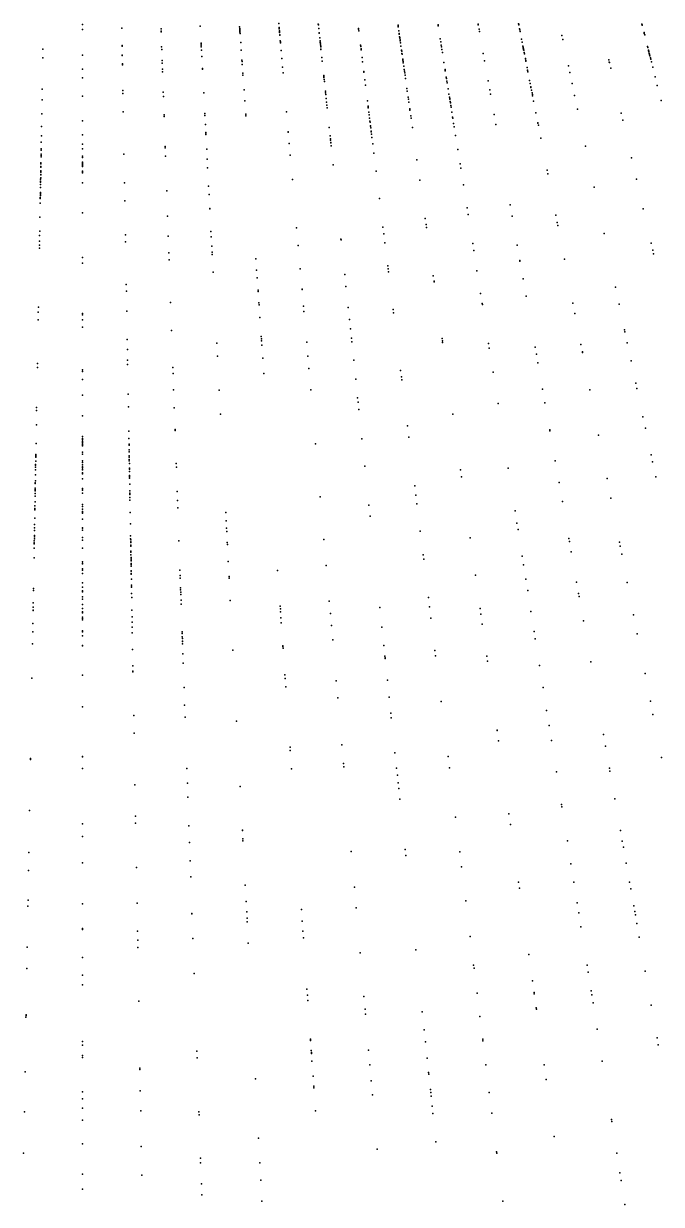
# Model space of a CAD drawing. Header units: metres. Extents: x -4327 to 4266, y -3886 to 3992.
# Drawn here: x -24.5 to 240.6, y -1423.3 to -932.3 of the extents above; entities that cross this region are included whole.
import ezdxf

# ---------------------------------------------------------------- set-up
doc = ezdxf.new("R2010")
doc.units = ezdxf.units.M

msp = doc.modelspace()

# ---------------------------------------------------------------- linework, layer by layer
for p in [(0, -932.64, 2475.92), (81.56, -932.27, 96.04), (98, -932.45, 293.65), (98.04, -932.79, 2489.96), (131.11, -932.9, 2500.95), (147.75, -932.83, 206.41), (164.43, -932.51, 229.24), (164.48, -932.84, 199.45), (181.24, -932.41, 303.77), (181.26, -932.5, 109.55), (181.29, -932.66, 262.65), (181.31, -932.78, 287.4), (232.51, -932.54, 104.46), (232.55, -932.71, 102.89), (232.61, -932.95, 102.91), (0, -934.74, 2518.91), (16.31, -934.21, 88.17), (32.63, -934.47, 2498.79), (32.66, -935.35, 75.97), (32.66, -935.39, 78.54), (32.67, -935.65, 68.8), (48.91, -933.27, 2485.09), (65.29, -933.64, 2513.67), (65.34, -934.34, 2494.72), (65.36, -934.71, 2508.2), (65.39, -935.18, 2513.63), (65.4, -935.2, 2488.79), (65.41, -935.46, 78.18), (65.43, -935.71, 78.2), (65.43, -935.71, 75.11), (65.43, -935.76, 67.91), (65.48, -936.4, 65.9), (81.7, -933.83, 69.92), (81.75, -934.35, 102.46), (81.75, -934.43, 78.2), (81.82, -935.26, 88.59), (81.84, -935.39, 97.39), (81.85, -935.56, 90.69), (81.89, -936.03, 2494.4), (81.97, -936.97, 128.26), (81.98, -937.07, 129.32), (98.2, -934.35, 2485.89), (98.39, -936.16, 126.28), (98.39, -936.16, 2494.82), (98.4, -936.24, 129.43), (114.72, -934.31, 129.94), (114.76, -934.62, 129.46), (114.84, -935.3, 118.57), (131.18, -933.39, 130.11), (131.18, -933.42, 128.02), (131.19, -933.49, 131.17), (131.2, -933.56, 126.99), (131.45, -935.32, 154.09), (131.59, -936.34, 141.05), (131.61, -936.43, 267.53), (131.64, -936.67, 267.6), (131.79, -937.72, 262.89), (147.79, -933.13, 168.98), (164.8, -934.61, 285.34), (164.95, -935.48, 191.37), (164.95, -935.49, 2505.2), (181.63, -934.39, 2477.7), (181.72, -934.86, 307.43), (181.86, -935.57, 152.82), (199.2, -937.17, 2502.08), (233.36, -935.97, 64.02), (233.48, -936.45, 56.12), (233.62, -937, 39.79), (16.43, -941.35, 2503.57), (16.44, -941.61, 2495.99), (32.89, -941.89, 81.68), (49.29, -940.44, 78.51), (49.29, -940.5, 83.69), (49.3, -940.66, 84.74), (49.32, -941.17, 92.57), (49.37, -941.97, 81.23), (65.74, -940.06, 73.91), (82.19, -939.49, 112.4), (82.23, -939.91, 108.8), (82.26, -940.24, 103.63), (98.61, -938.23, 253.06), (98.74, -939.4, 266.68), (98.79, -939.94, 256.28), (98.83, -940.31, 262.49), (98.84, -940.36, 264.17), (98.91, -941.07, 261.59), (98.98, -941.69, 269.56), (99, -941.88, 270.73), (115.56, -941.19, 106.73), (115.61, -941.6, 135.17), (115.64, -941.84, 135.21), (115.76, -942.77, 128.48), (131.84, -938.1, 262.44), (131.88, -938.34, 2474.53), (131.88, -938.34, 262.5), (131.96, -938.95, 259.34), (132.04, -939.48, 261.15), (132.15, -940.27, 252.48), (132.33, -941.59, 248.4), (148.66, -938.58, 2514.42), (148.86, -939.88, 270.34), (149.08, -941.24, 230.71), (149.18, -941.91, 2486.38), (182.46, -938.68, 191.57), (182.7, -939.93, 151.92), (183.05, -941.7, 314.31), (183.12, -942.07, 114.39), (183.19, -942.43, 312.82), (183.25, -942.73, 195.12), (199.55, -938.82, 2474.1), (234.81, -941.78, 84.12), (234.92, -942.2, 100.72), (-16.52, -946.49, 2496.55), (-16.46, -942.9, 2503.53), (0, -945.38, 2505.58), (16.5, -945.39, 97.03), (16.5, -945.48, 70.53), (32.93, -943.03, 88.52), (33.09, -947.56, 91.03), (49.44, -943.33, 2499.45), (49.57, -945.88, 85.21), (65.97, -943.38, 2510.54), (66.25, -947.46, 111.1), (82.55, -943.51, 2493.7), (82.83, -946.79, 2510.63), (99.1, -942.9, 267.11), (99.11, -942.99, 274.97), (99.46, -946.34, 2505.38), (115.8, -943.13, 111.68), (116.21, -946.43, 159.3), (132.58, -943.36, 166.1), (132.59, -943.42, 306.39), (132.64, -943.78, 267.95), (132.76, -944.63, 234.25), (132.81, -945, 320.75), (133.11, -947.11, 135.75), (133.12, -947.22, 224.41), (133.16, -947.5, 243.28), (149.36, -943.03, 176.69), (149.37, -943.09, 189.66), (149.57, -944.32, 2504.99), (166.57, -944.65, 2496.83), (183.33, -943.14, 2509.08), (183.36, -943.31, 234.87), (183.54, -944.22, 168.26), (183.65, -944.8, 2497.18), (184.03, -946.76, 248.59), (184.07, -946.95, 295.79), (184.18, -947.55, 130.03), (218.72, -947.37, 2494.19), (235.2, -943.32, 99.23), (235.27, -943.63, 342.3), (235.31, -943.79, 67.22), (235.35, -943.95, 343.61), (235.37, -944.02, 70.97), (235.53, -944.65, 65.14), (235.61, -944.98, 71.04), (235.67, -945.24, 77.47), (235.77, -945.62, 65.21), (235.99, -946.52, 62.6), (236.12, -947.01, 2491.67), (0, -951.19, 2492.15), (16.56, -948.95, 2474.48), (16.57, -949.48, 2496.22), (33.13, -948.74, 2487.24), (33.22, -951.24, 2493.78), (33.26, -952.34, 2504.87), (49.84, -950.99, 2503.23), (49.85, -951.21, 95.13), (66.29, -947.96, 111.16), (66.29, -948.02, 112.74), (66.3, -948.09, 103.3), (66.38, -949.27, 103.95), (83.14, -950.35, 120.04), (99.62, -947.84, 251.75), (116.41, -948.11, 2498.63), (116.92, -952.25, 2497.3), (116.95, -952.5, 146.37), (133.23, -948.01, 136.41), (133.24, -948.06, 220.75), (133.31, -948.55, 221.97), (133.52, -950.03, 210.77), (133.7, -951.3, 148.13), (133.8, -952.03, 217.81), (150.22, -948.46, 229.16), (150.67, -951.31, 143.14), (150.75, -951.8, 143.21), (150.78, -951.97, 221.69), (167.12, -947.77, 2468.8), (184.25, -947.88, 241.04), (184.76, -950.5, 173.73), (184.98, -951.66, 198.07), (184.99, -951.72, 287.47), (185.12, -952.35, 158.27), (201.9, -949.89, 2491.16), (202.49, -952.63, 2506.43), (218.92, -948.25, 2492.5), (218.95, -948.39, 2465.04), (219.51, -950.82, 2495.22), (236.41, -948.18, 77.18), (236.96, -950.38, 70.37), (0, -954.8, 2493.44), (66.63, -952.9, 109.63), (66.69, -953.65, 2508.78), (83.35, -952.73, 2485.34), (100.25, -953.82, 227.77), (100.3, -954.3, 228.99), (100.34, -954.66, 2502.72), (100.43, -955.51, 217.12), (100.52, -956.4, 2499.11), (117.34, -955.69, 154.93), (133.9, -952.74, 136.55), (134.04, -953.73, 223.73), (134.22, -955.06, 223.49), (151.18, -954.49, 182.66), (151.28, -955.16, 320.35), (151.45, -956.24, 273.33), (151.45, -956.24, 273.33), (151.55, -956.84, 262.7), (151.57, -956.96, 152.1), (168.58, -956.09, 2494.49), (185.82, -955.94, 264.07), (186.05, -957.16, 203.09), (203.45, -957.15, 2454.65), (237.96, -954.42, 360.14), (-16.75, -959.57, 2481.91), (16.76, -960.12, 84.8), (16.78, -961.34, 2498.64), (33.55, -960.81, 103.96), (50.37, -961.08, 2513.29), (67.12, -959.87, 105.65), (100.94, -960.38, 129.01), (101.01, -961.01, 2486.86), (101.08, -961.69, 229.09), (117.61, -957.84, 2491.64), (134.82, -959.28, 221.7), (134.97, -960.36, 220.28), (151.96, -959.45, 260.57), (152.3, -961.61, 286.95), (169.25, -959.84, 332.33), (169.56, -961.63, 2500.88), (186.32, -958.55, 219), (186.37, -958.78, 251.18), (186.58, -959.88, 179.85), (186.8, -961.03, 2507.4), (186.95, -961.8, 254.25), (187.05, -962.27, 222.66), (204.51, -962.14, 2495.11), (238.85, -957.98, 352.96), (-16.83, -963.96, 2501.38), (0, -962.51, 2485.12), (33.62, -962.64, 2491), (67.44, -964.41, 107.75), (101.26, -963.4, 222.81), (101.42, -964.98, 2497.11), (101.56, -966.25, 212.34), (101.67, -967.33, 119.7), (118.41, -964.35, 169.41), (118.69, -966.64, 273.23), (118.74, -967.04, 144.8), (118.78, -967.35, 278.03), (135.32, -962.85, 205.29), (135.44, -963.72, 2496.52), (135.61, -964.9, 164.97), (152.49, -962.79, 279.23), (152.59, -963.44, 280.57), (152.63, -963.64, 221.61), (152.8, -964.71, 2505.6), (152.86, -965.1, 249.58), (152.87, -965.21, 245.07), (153.05, -966.32, 168.39), (153.15, -966.97, 232.5), (153.17, -967.08, 233.09), (187.49, -964.57, 209.7), (240.41, -964.22, 2484.91), (-16.93, -969.86, 2464.48), (16.91, -968.97, 2490.06), (33.88, -970.23, 2506.56), (33.9, -970.87, 2504.17), (50.81, -969.61, 117.33), (50.86, -970.47, 118.52), (67.82, -969.93, 118.58), (67.83, -969.99, 118.05), (67.88, -970.68, 116.51), (84.78, -969, 134.81), (118.99, -969.13, 140.76), (119.12, -970.16, 262.19), (119.3, -971.6, 275.79), (135.99, -967.65, 178.07), (136.04, -967.99, 177.59), (136.08, -968.26, 173.23), (136.41, -970.61, 2486.27), (136.55, -971.59, 179.91), (153.48, -969.05, 227.92), (153.82, -971.19, 184.74), (153.88, -971.55, 240.98), (171.06, -970.11, 2490.78), (188.42, -969.34, 299.84), (205.73, -967.87, 2505.97), (223.84, -969.57, 2508.06), (-17.02, -975, -281.63), (0, -972.71, 2511.46), (51.06, -974.27, 124.38), (102.53, -975.47, 134.3), (119.45, -972.81, 284.23), (119.5, -973.22, 269.91), (119.69, -974.79, 2507.26), (119.7, -974.84, 260.02), (119.71, -974.95, 2495.65), (119.79, -975.57, 234.56), (119.96, -976.98, 257.72), (137.09, -975.44, 182.29), (154.23, -973.77, 177.45), (154.46, -975.22, 186.06), (171.79, -974.28, 2505.5), (189.25, -973.6, 2460.63), (189.26, -973.64, 346.07), (189.44, -974.57, 2482.59), (224.5, -972.41, 2483.75), (224.5, -972.43, 2511.47), (-17.13, -981.59, 2502.3), (-17.09, -978.88, -279.87), (0, -978.55, 2494.16), (51.23, -977.59, 2467.4), (51.26, -978.09, 125.96), (51.28, -978.43, 123.29), (85.5, -977.28, 2508.5), (85.51, -977.41, 137.62), (102.89, -978.89, 2496.74), (103.02, -980.12, 224.41), (103.08, -980.72, 2505.42), (103.18, -981.65, 131.32), (103.19, -981.81, 135.73), (120, -977.34, 2485.83), (120.11, -978.19, 250.01), (120.29, -979.65, 267.07), (155.02, -978.76, 2489.79), (190.47, -979.89, 304.89), (-17.22, -986.53, -353.95), (-17.19, -984.95, -385.25), (-17.18, -984.33, -375.75), (-17.18, -984.41, -377.63), (0, -982.37, -342.16), (0, -984.4, -336.26), (17.22, -986.56, 2479.1), (34.34, -983.34, 2511.92), (34.36, -983.9, 2457.92), (51.6, -984.5, 2465.18), (85.93, -982.17, 146.52), (86.35, -986.94, 150), (103.32, -983.04, 124.38), (120.6, -982.21, 253.34), (121.08, -986.11, 151.53), (155.96, -984.68, 2473.38), (209, -983.26, 2482.18), (-17.31, -991.64, -339.38), (-17.31, -991.7, -343.04), (-17.31, -991.93, -340.09), (-17.29, -990.61, -270.4), (-17.28, -990.14, -363.8), (-17.24, -987.64, -368.4), (-17.23, -987.1, -279.31), (0, -987.36, -328.27), (0, -987.89, -324.27), (0, -989.87, -350.23), (0, -990.36, -319.1), (0, -990.68, -326.98), (0, -990.73, -346.28), (0, -991.01, -346.99), (0, -991.42, -340.47), (0, -991.49, -378.43), (0, -991.75, 2476.02), (34.48, -987.37, 2490.17), (51.81, -988.68, 2487.47), (104.16, -991.04, 139.77), (138.98, -988.88, 2481.35), (156.9, -990.64, 2484.43), (228.12, -988.1, 2492.34), (-17.39, -996.41, -269.07), (-17.37, -994.98, -330.25), (-17.37, -995.2, -332.74), (-17.35, -993.74, 2493.2), (-17.35, -994.11, -308.43), (-17.34, -993.47, -333.97), (0, -993.61, -369.95), (0, -993.93, -332.26), (0, -994.39, -334.83), (52, -992.19, 2484.45), (122, -993.61, 2483.59), (157.19, -992.44, 2485.04), (193.05, -993.16, 2494.37), (193.36, -994.73, 2478.87), (-17.46, -1000.43, -376.28), (-17.44, -999.19, -392.08), (-17.44, -999.21, -385.81), (-17.42, -997.77, -399.71), (-17.42, -998.24, -321.09), (-17.4, -997, -324.9), (0, -998.52, -381.73), (17.43, -998.44, 2473.54), (52.4, -999.93, 2488.07), (87.23, -997.08, 2483.12), (140.18, -997.41, 2506.71), (158.27, -999.25, 2478.73), (212.61, -1000.25, 2493.73), (230.17, -996.97, 2491.32), (-17.54, -1004.99, -441.29), (-17.53, -1004.52, -319.49), (-17.52, -1003.54, -425.72), (-17.52, -1003.73, -446.63), (-17.5, -1002.5, -371.45), (-17.5, -1002.86, -422.21), (17.56, -1005.96, 2496.11), (34.98, -1001.81, 2490.86), (52.58, -1003.29, 2488.6), (123.4, -1005.05, 2516.14), (-17.58, -1006.91, -436.9), (0, -1010.95, 2496.31), (52.89, -1009.16, 2511.04), (52.89, -1009.29, 2495.62), (159.8, -1008.94, 2494.98), (160.22, -1011.6, 2497.66), (177.68, -1007.65, 2491.32), (233.02, -1009.33, 2491.22), (-17.68, -1012.76, -300.34), (35.35, -1012.38, 2485.77), (142.41, -1013.32, 2511), (142.76, -1015.79, 2521.05), (178.49, -1012.29, 2475.85), (196.7, -1011.92, 2486.8), (197.3, -1015.04, 2490.63), (197.55, -1016.29, 2505.25), (-17.81, -1020.41, -321.48), (-17.78, -1018.52, -300.24), (17.81, -1020.1, 2495.77), (35.64, -1020.63, 2502.11), (53.39, -1018.77, 2503.36), (53.51, -1021, 2493.26), (88.99, -1017.19, 2490.03), (124.87, -1016.98, 2479.38), (125.2, -1019.69, 2513.12), (142.94, -1017.04, 2477.56), (216.72, -1019.57, 2468.72), (-17.9, -1025.7, 2482.38), (-17.88, -1024.39, -295.3), (-17.85, -1022.8, 2483.04), (17.86, -1022.98, 2506.74), (53.71, -1024.79, 2502.52), (89.63, -1024.52, 2488.62), (107.4, -1021.88, 167.05), (107.44, -1022.22, 166.53), (125.66, -1023.4, 2518.35), (162.14, -1023.69, 2492.6), (180.63, -1024.39, 2501.6), (236.32, -1023.63, 2514.89), (0, -1029.5, 2502.78), (0, -1029.55, 2472.19), (35.89, -1027.65, 2480.57), (35.99, -1030.55, 2499.12), (53.84, -1027.33, 2500.93), (53.89, -1028.3, 2518.91), (72.03, -1030.11, 2475.78), (162.59, -1026.57, 2469.16), (181.75, -1030.74, 2494.04), (181.8, -1031.06, 2510.16), (200.26, -1030.26, 2500.95), (236.98, -1026.48, 2476.22), (237.34, -1028.05, 2498.89), (0, -1031.92, 2489.34), (54.27, -1035.59, 2497.78), (72.36, -1034.82, 2487.09), (90.48, -1034.21, 2500.56), (126.83, -1032.97, 2491.36), (126.99, -1034.23, 2509.79), (127.15, -1035.57, 2482.4), (163.94, -1035.1, 2516.5), (18.17, -1040.72, 2514.85), (72.58, -1038, 2487.11), (108.95, -1036.57, 2479.87), (145.76, -1037.12, 2484.26), (146.08, -1039.43, 2493.59), (146.11, -1039.61, 2482.65), (183.1, -1038.42, 2474.72), (18.22, -1043.55, 2471.94), (72.94, -1043.12, 2495.53), (72.98, -1043.66, 2470.34), (91.22, -1042.65, 2497.84), (91.24, -1042.91, 2471.95), (109.48, -1041.66, 2476.9), (165.43, -1044.5, 2493.25), (184.36, -1045.57, 2514.55), (221.47, -1041.92, 2477.46), (-18.33, -1050.25, 2480.24), (36.61, -1048.23, 2491.74), (73.31, -1048.45, 2493.01), (73.37, -1049.22, 2494.86), (91.84, -1049.72, 2469.32), (110.4, -1050.4, 2475.07), (166.09, -1048.66, 2480.58), (166.16, -1049.09, 2489.09), (203.81, -1048.49, 2491.72), (222.97, -1048.99, 2498.03), (-18.42, -1055.43, 2523.08), (-18.37, -1052.25, 2515.47), (0, -1052.85, 2489.79), (0, -1053.44, 2494.97), (0, -1055.47, 2507.41), (18.36, -1051.82, 2499.12), (73.73, -1054.45, 2492.09), (92.03, -1051.93, 2485.77), (110.93, -1055.39, 2490.59), (129.07, -1051.22, 2467.01), (129.24, -1052.61, 2488.98), (204.64, -1052.8, 2472.13), (0, -1058.5, -427.32), (0, -1058.56, 2469.43), (37.01, -1059.95, 2485.41), (111.33, -1059.23, 2473.43), (225.23, -1059.61, 2489.52), (225.39, -1060.4, 2469.25), (18.57, -1063.64, 2485.4), (55.82, -1065.12, 2499.44), (74.29, -1062.44, 2507.16), (74.36, -1063.41, 2501.86), (74.41, -1064.13, 2488.5), (93.16, -1064.81, 2489.76), (111.74, -1063.1, 2486.19), (111.9, -1064.64, 2486.06), (149.42, -1063.19, 2508.39), (149.56, -1064.15, 2469.58), (149.67, -1064.92, 2504.92), (168.74, -1065.35, 2508.7), (226.37, -1065, 2494.76), (18.64, -1067.74, 2476.3), (74.54, -1065.95, 2511.64), (93.66, -1070.52, 2488.11), (169.04, -1067.29, 2483.33), (188.11, -1066.85, 2504.5), (188.62, -1069.74, 2492.6), (207.15, -1065.69, 2491.22), (207.74, -1068.71, 2479.78), (207.8, -1069.06, 2502.82), (-18.77, -1075.24, 2508.72), (-18.74, -1073.61, 2493.64), (18.72, -1072.21, 2509.2), (18.75, -1073.99, 2464.87), (37.55, -1075.31, 2487.52), (56.11, -1070.64, 2493.54), (74.92, -1071.42, 2509.31), (112.69, -1072.17, 2496.14), (189.27, -1073.4, 2457.1), (227.96, -1072.48, 2482.66), (0, -1076.29, 2510.79), (0, -1076.92, 2486.02), (0, -1080.27, 2490.01), (37.64, -1077.78, 2482.09), (75.36, -1077.72, 2501.42), (94.12, -1075.77, 2504.07), (113.52, -1080.09, 2492.14), (132.19, -1076.59, 2492.73), (132.51, -1079.2, 2483.95), (170.62, -1077.23, 2495.31), (37.87, -1084.52, 2493.88), (56.85, -1084.68, 2507.35), (94.89, -1084.55, 2494.53), (132.65, -1080.38, 2471.96), (191.2, -1084.34, 2485.81), (210.81, -1084.52, 2494.27), (229.96, -1081.87, 2504.39), (230.42, -1084.04, 2483.71), (0, -1086.76, 2479), (18.96, -1086.37, 2493.29), (114.34, -1087.84, 2484.09), (114.53, -1089.66, 2506.76), (192.19, -1089.98, 2502.41), (-19.08, -1093.21, 2494.12), (-19.06, -1091.92, 2461.9), (19.06, -1091.69, 2475.94), (38.14, -1092.06, 2488.94), (57.37, -1094.7, 2511.71), (114.85, -1092.74, 2487.92), (153.85, -1094.67, 2495.64), (172.69, -1090.32, 2492.21), (-19.19, -1099.2, 2515.24), (0, -1095.4, -438.75), (135.01, -1099.59, 2482.8), (232.91, -1095.78, 2503.26), (0, -1103.98, -454.82), (0, -1104.76, -451.62), (19.23, -1101.81, -428.88), (19.28, -1104.84, -432.14), (38.45, -1101.12, 2502.16), (38.47, -1101.52, 2503.08), (135.59, -1104.32, 2504.48), (194.17, -1101.21, 2487.75), (194.24, -1101.62, 2488.66), (214.5, -1103.48, 2511.94), (233.93, -1100.57, 2514.22), (-19.32, -1106.94, -533.63), (0, -1105.3, -487.42), (0, -1105.94, -431.12), (0, -1106.2, -483.5), (0, -1106.32, -475.67), (0, -1106.48, -446.7), (0, -1107.09, -435.05), (0, -1107.34, -424.72), (0, -1107.54, -517.56), (0, -1107.8, 2512.08), (0, -1107.86, -513.3), (19.33, -1107.17, -424.03), (19.33, -1107.65, -404.92), (19.37, -1109.51, -488.63), (96.85, -1107.02, 2505.09), (116.14, -1104.98, 2493.68), (-19.45, -1114.26, -477.72), (-19.42, -1112.6, 2475.66), (-19.41, -1111.91, -499.86), (-19.41, -1112.02, -485.4), (-19.41, -1112.12, -507.27), (-19.4, -1111.45, -530.59), (0, -1110.44, -538.23), (0, -1111.38, -506.85), (0, -1114.1, -468.25), (19.38, -1110.41, -403.19), (19.41, -1111.97, -463.86), (19.42, -1112.56, -459.84), (19.44, -1113.61, -412.62), (19.45, -1114.13, -480.54), (196.45, -1114.13, 2516.93), (236.27, -1111.56, 2513.55), (236.91, -1114.57, 2509.41), (-19.51, -1117.85, -562.38), (-19.49, -1116.71, 2514.08), (-19.48, -1115.95, -564.48), (-19.47, -1115.63, -496.42), (0, -1114.85, -496.73), (0, -1115.82, -576.61), (0, -1116.57, 2513.39), (0, -1116.59, -581.65), (0, -1116.87, -462.26), (0, -1116.88, -493.99), (0, -1117.51, -549.96), (0, -1117.91, -458.42), (0, -1119.03, -489.11), (0, -1119.17, -574.48), (0, -1119.55, -559.33), (19.47, -1115.19, -390.52), (19.5, -1117.09, -385.04), (19.51, -1117.53, -446.27), (19.53, -1118.61, -430.51), (38.94, -1115.15, 2497.03), (39, -1116.7, 2507.83), (117.34, -1116.39, 2504.71), (157.11, -1117.89, 2518.85), (176.93, -1117.09, 2516.25), (-19.61, -1123.32, -642.53), (-19.61, -1123.54, -546.94), (-19.59, -1122.42, -550.94), (-19.55, -1119.89, -574.94), (0, -1121.65, -559.61), (19.55, -1120.19, -438.85), (19.56, -1120.34, -410.26), (19.56, -1120.72, 2512.02), (19.57, -1121.36, -475.7), (19.62, -1123.86, -531.25), (138.06, -1124.44, 2487.69), (157.52, -1120.82, 2488.99), (198.04, -1123.12, 2504.3), (218, -1121.49, 2487.15), (238.23, -1120.78, 2494.42), (-19.7, -1128.78, -618.97), (-19.68, -1127.67, -619.96), (-19.68, -1127.71, -515.86), (-19.66, -1126.15, -636.03), (-19.66, -1126.58, -521.3), (-19.65, -1125.52, -510.41), (-19.65, -1126.02, -627.07), (0, -1125.6, -526.74), (0, -1125.68, -531.28), (0, -1126.13, 2520.08), (0, -1126.26, -505.5), (0, -1127.49, -520.9), (19.66, -1126.56, -493.94), (19.68, -1127.54, -508.37), (19.69, -1128.01, -473.45), (19.69, -1128.07, -456.91), (19.71, -1129.42, -504.78), (39.35, -1126.87, 2523.28), (98.79, -1129.14, 2514.33), (138.55, -1128.4, 2518.27), (-19.8, -1134.25, -590.15), (-19.79, -1133.86, -580.55), (-19.77, -1132.83, 2517), (-19.74, -1131.15, -613.06), (0, -1132.27, -510.42), (0, -1133.03, -593.36), (0, -1134.19, 2523.32), (19.73, -1130.41, -529.08), (39.48, -1130.62, 2491.43), (39.59, -1133.72, 2512.8), (119.03, -1132.49, 2511.4), (138.99, -1131.95, 2518.85), (199.43, -1131.03, 2514.65), (219.57, -1129.59, 2487.2), (-19.86, -1138, -563.99), (-19.8, -1134.42, -576.16), (0, -1135.17, -577.23), (0, -1135.19, -601.61), (0, -1135.49, -587.56), (0, -1135.85, -573.68), (0, -1138.43, -567.99), (19.82, -1135.6, -553.57), (59.52, -1135.66, 2500.82), (59.69, -1138.99, 2504.52), (119.51, -1137.06, 2514.25), (179.75, -1134.9, 2505.04), (-19.95, -1143.07, -630.86), (-19.93, -1142.03, -686.73), (-19.91, -1140.6, -559.86), (0, -1141.98, -626.92), (0, -1142.08, -652.34), (0, -1142.97, -638.05), (19.9, -1140.28, 2504.3), (59.86, -1142.15, 2500.61), (59.93, -1143.5, 2503.56), (140.39, -1143.41, 2493.5), (180.55, -1139.98, 2491.11), (180.98, -1142.66, 2489.85), (-20.05, -1148.38, 2518.46), (-20.05, -1148.57, -713.9), (-20.04, -1148.27, -702.47), (-20.03, -1147.34, -662.94), (-20.01, -1146.55, -638.5), (-20.01, -1146.59, -636.89), (-20, -1145.75, -656.19), (-19.99, -1145.2, -650.08), (0, -1146.01, 2502.03), (0, -1147.07, -641.98), (19.99, -1145.34, -581.7), (20.01, -1146.5, -607.69), (20.02, -1147.01, -597.58), (20.03, -1147.74, 2495.38), (20.04, -1148.07, -549.61), (40.07, -1147.32, 2495.61), (60.17, -1148.11, 2488.51), (60.21, -1148.85, 2497.25), (100.34, -1146.88, 2491.91), (161.07, -1146.06, 2512.24), (202.14, -1146.38, 2505.26), (202.36, -1147.66, 2486.73), (223.13, -1147.93, 2498.91), (-20.08, -1150.39, -699.47), (0, -1150.4, -714.06), (20.06, -1149.18, -527.2), (20.07, -1149.61, -576.01), (20.1, -1151.68, -648.79), (20.11, -1152.1, -567.07), (20.13, -1153.24, -545.14), (141.6, -1153.2, 2507.67), (182.73, -1153.69, 2517.47), (203.13, -1151.98, 2485.5), (223.46, -1149.61, 2513.28), (224.1, -1152.9, 2502.61), (-20.15, -1154.5, 2481.51), (0, -1156.16, -703.74), (0, -1156.8, -679.29), (0, -1156.99, -676), (20.15, -1154.37, -714.02), (20.15, -1154.46, -608.69), (20.15, -1154.63, -643), (20.17, -1155.27, 2508.15), (20.17, -1155.71, -635.37), (20.19, -1156.87, -525.39), (20.2, -1157.15, -677.9), (20.21, -1157.9, -689.41), (60.59, -1156.04, 2516.5), (101.28, -1157.59, 2486.64), (141.81, -1154.95, 2493.62), (183.3, -1157.29, 2496.73), (0, -1159, -722.03), (0, -1159.63, -672.46), (0, -1160.91, 2477.22), (20.24, -1159.81, -596.23), (20.25, -1159.92, -662.63), (20.25, -1159.96, -708.76), (20.27, -1161.01, -581.72), (20.27, -1161.29, -590.6), (20.31, -1163.33, -623.95), (40.49, -1159.52, -706.21), (40.57, -1161.84, 2487.77), (40.61, -1162.92, 2518.69), (60.91, -1162.26, 2511.98), (60.94, -1162.89, 2513.34), (81.1, -1159.77, 2480.84), (163.26, -1161.68, 2499.67), (184.26, -1163.38, 2513.44), (-20.39, -1168.09, -683.45), (-20.37, -1167.26, 2505.35), (0, -1164.8, -661.95), (0, -1166.6, -658.77), (0, -1168.13, -626.43), (0, -1168.17, 2517.69), (0, -1168.18, 2485.68), (0, -1168.63, -621.78), (20.35, -1165.75, -625.25), (20.36, -1166.5, -659.65), (20.36, -1166.64, -649.69), (40.75, -1166.95, -709.86), (40.78, -1167.77, -720), (185, -1168.04, 2491.59), (205.34, -1164.55, 2509.06), (226.4, -1164.71, 2506.89), (-20.48, -1173.2, -737.22), (0, -1170.6, -694.27), (0, -1171.68, -650.72), (20.41, -1169.32, -631.28), (20.44, -1170.95, 2513.28), (40.81, -1168.75, -685.86), (40.85, -1169.72, -684.71), (40.93, -1172, 2516.68), (61.43, -1172.15, 2508.19), (102.57, -1172.42, 2504.23), (143.78, -1171, 2517.51), (206.16, -1169.21, 2494.36), (206.38, -1170.46, 2507.6), (-20.53, -1176.24, -758.06), (-20.53, -1176.33, -748.17), (-20.51, -1174.96, -680.6), (0, -1173.87, -725.08), (0, -1175.55, -697.21), (0, -1176.91, -691.95), (0, -1177.29, -769.57), (20.53, -1176.19, -680.46), (40.99, -1173.69, -699.13), (82.14, -1174.61, 2494.84), (82.21, -1175.65, 2493.52), (82.3, -1176.91, 2475.21), (103.03, -1177.65, 2501.21), (123.5, -1175.05, 2489.33), (144.26, -1174.88, 2497.43), (165.21, -1175.55, 2490.56), (165.55, -1177.92, 2488.58), (186.37, -1176.72, 2489.06), (229.02, -1178.18, 2483.14), (-20.63, -1181.71, 2511.28), (0, -1179.13, -742.63), (0, -1179.62, 2478.34), (0, -1180.24, -736.15), (20.58, -1178.92, 2487.72), (20.58, -1179.05, -708.11), (20.62, -1181.26, 2482.17), (20.65, -1183.23, -730.09), (82.48, -1179.46, 2498.08), (82.61, -1181.42, 2484.69), (103.47, -1182.65, 2487.2), (124.36, -1183.25, 2485.68), (144.82, -1179.49, 2514.32), (166.13, -1182.1, 2511.49), (208.18, -1180.66, 2490.74), (-20.69, -1185.19, 2511.57), (0, -1184.83, -768.98), (0, -1185.21, -758.24), (0, -1186.83, 2507.57), (20.7, -1185.63, -742.33), (41.39, -1185.16, -658.61), (41.42, -1185.98, -668.42), (41.46, -1187.34, -705.51), (41.49, -1187.98, -705.89), (187.69, -1185.03, 2482.24), (188.18, -1188.12, 2502.66), (230.54, -1186, 2482.33), (-20.78, -1190.25, 2497.55), (0, -1190.91, 2477.65), (0, -1191.04, 2505.85), (20.82, -1192.51, -752.99), (41.52, -1189.05, 2478.75), (41.53, -1189.29, 2510.76), (41.56, -1190.25, -659.74), (62.51, -1192.85, 2485.08), (83.29, -1191.04, 2483.95), (83.29, -1191.11, 2498.06), (83.29, -1191.11, 2498.06), (83.31, -1191.35, 2512.62), (83.35, -1191.97, 2499.86), (103.98, -1188.48, 2485.51), (125.16, -1190.85, 2484.23), (146.48, -1192.96, 2490.1), (41.71, -1194.36, -637.53), (125.64, -1195.35, 2507.57), (125.71, -1196.02, 2481.16), (125.74, -1196.35, 2481.83), (146.75, -1195.15, 2505.13), (167.99, -1195.33, 2504.27), (168.3, -1197.49, 2501.83), (211.18, -1197.65, 2495.16), (20.93, -1199.33, 2478.21), (20.97, -1201.53, 2507.12), (20.98, -1201.89, 2500.85), (41.85, -1198.29, -721.78), (84.13, -1203.1, 2505.6), (189.94, -1199.22, 2505.01), (233.76, -1202.58, 2499.68), (-21.02, -1204.44, 2502.68), (0, -1203.22, 2499.75), (84.23, -1204.61, 2508.76), (105.48, -1205.64, 2503.85), (126.68, -1205.29, 2503.87), (42.2, -1208.38, -744.13), (84.48, -1208.05, 2491.54), (106.09, -1212.65, 2500.99), (127.43, -1212.41, 2501.23), (191.39, -1208.42, 2492.96), (0, -1216.35, 2495.61), (42.45, -1215.72, 2495.83), (149.08, -1214.17, 2499.45), (236, -1214.12, 2499.47), (21.3, -1220.02, 2493.17), (42.63, -1220.78, -755.44), (64.06, -1222.34, 2511.34), (128.13, -1219.08, 2497.67), (128.33, -1221.02, 2494.76), (192.89, -1217.88, 2526.4), (237.08, -1219.66, 2500.58), (21.42, -1227.37, 2490.95), (172.31, -1226.07, 2529.77), (172.34, -1226.29, 2530.22), (193.88, -1224.13, 2528.87), (107.8, -1232.21, 2527.3), (172.94, -1230.56, 2494.07), (194.88, -1230.41, 2503.7), (216.52, -1227.94, 2502.58), (0, -1237.06, 2486.25), (0, -1237.17, 2500.14), (86.24, -1233.23, 2532.91), (86.33, -1234.54, 2535.61), (129.86, -1235.56, 2534.93), (151.89, -1237.03, 2481.06), (217.37, -1232.74, 2540.06), (-21.62, -1238.35, 2537.63), (-21.61, -1237.87, 2488.26), (0, -1242.03, 2520.33), (43.37, -1242.03, 2504.61), (86.86, -1242.2, 2526.83), (108.49, -1240, 2522.34), (108.6, -1241.3, 2494.06), (130.54, -1241.99, 2530.63), (152.47, -1241.76, 2524.78), (218.98, -1241.91, 2500.22), (240.56, -1237.55, 2519.98), (130.84, -1244.83, 2495.14), (196.95, -1243.5, 2530.34), (219.2, -1243.14, 2499.31), (21.8, -1248.85, 2524.12), (43.59, -1248.18, 2530.86), (65.49, -1249.6, 2532.19), (131.17, -1247.96, 2525.43), (131.43, -1250.44, 2499.58), (43.79, -1254.02, 2508.13), (131.89, -1254.87, 2535.93), (199.1, -1257.06, 2482.79), (221.24, -1254.69, 2522.52), (-21.99, -1259.53, 2497.54), (22.03, -1261.83, 2526.04), (177.22, -1260.97, 2521.18), (199.25, -1258.02, 2521.85), (0, -1265.07, 2528.7), (22.08, -1264.86, 2484.47), (44.21, -1265.96, 2481.09), (155, -1262.34, 2481.01), (177.83, -1265.32, 2495.95), (0, -1270.28, 2521.9), (66.44, -1267.72, 2486.43), (66.44, -1267.84, 2486.65), (66.63, -1271.33, 2483.46), (223.56, -1267.87, 2521.61), (44.45, -1272.84, 2531.97), (66.67, -1272.11, 2481.65), (111.69, -1276.6, 2537.25), (134.09, -1275.8, 2526.2), (156.75, -1276.66, 2529.51), (201.49, -1272.15, 2482.51), (224.33, -1272.26, 2520.17), (224.77, -1274.72, 2484.83), (-22.29, -1277.06, 2535.74), (0, -1281.28, 2499.48), (44.71, -1280.42, 2529.82), (134.35, -1278.21, 2520.75), (203, -1281.69, 2497.78), (225.94, -1281.39, 2481.29), (-22.42, -1284.5, 2516.27), (22.4, -1283.24, 2496.97), (157.53, -1282.98, 2491.38), (44.95, -1287.18, 2492.38), (67.63, -1290.52, 2494.08), (112.98, -1291.35, 2495.11), (181.2, -1289.3, 2519.48), (204.21, -1289.3, 2509.27), (227.34, -1289.29, 2454.14), (181.56, -1291.86, 2481.2), (227.84, -1292.15, 2492.21), (-22.68, -1299.27, 2494.59), (-22.64, -1296.87, 2493.3), (0, -1298.41, 2479.34), (22.66, -1298.1, 2522.5), (67.99, -1297.32, 2520.68), (90.95, -1300.68, 2479.87), (113.73, -1299.94, 2491.74), (159.27, -1297.15, 2518.9), (159.27, -1297.16, 2498.88), (205.58, -1297.95, 2502.71), (229.08, -1299.15, 2443.94), (45.48, -1302.33, 2485.05), (45.49, -1302.55, 2518.77), (68.22, -1301.67, 2522.37), (68.36, -1304.3, 2517.35), (68.43, -1305.79, 2520.23), (91.29, -1305.54, 2479.28), (206.22, -1302.03, 2503.93), (229.5, -1301.59, 2461.35), (229.75, -1302.95, 2503.1), (0, -1308.62, 2522.23), (0, -1308.99, 2502.87), (22.86, -1309.68, 2521.29), (91.59, -1309.78, 2490.61), (207.15, -1307.88, 2485.52), (230.38, -1306.56, 2503.42), (22.93, -1313.52, 2478.9), (45.84, -1312.71, 2511.51), (68.9, -1314.7, 2513.89), (91.78, -1312.53, 2492.55), (161.09, -1311.97, 2487.62), (231.37, -1312.17, 2500.96), (-22.98, -1316.31, 2500.62), (0, -1320.65, 2485.42), (22.98, -1316.54, 2491.16), (115.37, -1318.74, 2521.09), (138.47, -1317.5, 2493.14), (185.43, -1319.37, 2504.12), (-23.13, -1325.3, 2521.03), (162.55, -1323.83, 2520.06), (162.7, -1325.08, 2535.79), (209.68, -1323.85, 2496.15), (0, -1327.96, 2512.38), (46.35, -1327.31, 2506.07), (186.97, -1330.36, 2495.35), (210.14, -1326.74, 2472.41), (233.86, -1326.28, 2446.86), (0, -1331.99, 2513.36), (93.27, -1333.81, 2506.41), (163.98, -1335.53, 2499.31), (187.65, -1335.19, 2468.81), (211.37, -1334.51, 2464.41), (23.37, -1338.89, 2503.63), (93.45, -1336.39, 2521.18), (93.6, -1338.55, 2518.61), (116.96, -1336.83, 2532.14), (187.74, -1335.81, 2466.76), (211.62, -1336.14, 2499.66), (212.16, -1339.5, 2445.07), (236.37, -1340.5, 2505.36), (-23.49, -1345.47, 2506.06), (-23.47, -1344.46, 2527.29), (-23.47, -1344.82, 2527.95), (117.42, -1342.1, 2528.76), (117.6, -1344.18, 2519.43), (141.18, -1343.24, 2515.31), (165.17, -1345.2, 2488.06), (165.18, -1345.27, 2524.12), (188.55, -1341.63, 2509.94), (188.63, -1342.17, 2507.66), (94.72, -1354.6, 2515.66), (94.74, -1354.9, 2529.41), (94.76, -1355.15, 2543.17), (141.97, -1350.77, 2512.94), (166.33, -1354.61, 2466.89), (166.41, -1355.31, 2497.03), (213.89, -1350.46, 2500.32), (238.76, -1354.1, 2441.15), (0, -1355.59, 2501.56), (0, -1357.17, 2540.74), (47.48, -1359.57, 2500.66), (95.06, -1359.36, 2511.37), (95.11, -1360.12, 2522.62), (118.91, -1359.15, 2520.99), (142.5, -1355.8, 2505.93), (239.28, -1357.01, 2449.52), (0, -1361.48, 2532.19), (0, -1362.27, 2540.28), (47.58, -1362.43, 2535.49), (95.14, -1360.59, 2523.5), (95.36, -1363.76, 2535.98), (143.21, -1362.59, 2502.2), (216, -1363.77, 2454.54), (-23.88, -1368.19, 2515.37), (23.85, -1366.64, 2512.52), (23.86, -1367.2, 2490.85), (95.8, -1370.02, 2521.21), (119.45, -1365.34, 2519.33), (143.83, -1368.46, 2503.25), (143.91, -1369.22, 2530.75), (167.64, -1365.3, 2581.94), (191.88, -1365.27, 2450.83), (71.86, -1371.18, 2523.94), (96.09, -1374.13, 2532.06), (96.14, -1374.9, 2546.72), (120.02, -1371.89, 2518.31), (192.73, -1371.34, 2496.66), (0, -1376.55, 2507.5), (0, -1379.45, 2490.2), (24.02, -1376.06, 2536.42), (120.53, -1377.71, 2515.95), (144.57, -1375.51, 2496.76), (144.71, -1376.8, 2528.3), (144.88, -1378.4, 2521.43), (169.04, -1376.75, 2450.11), (-24.17, -1384.78, 2503.42), (0, -1383.26, 2513.23), (24.17, -1384.42, 2512.47), (96.81, -1384.41, 2524.72), (145.3, -1382.43, 2455.33), (0, -1388.35, 2552.05), (48.36, -1384.91, 2501.57), (48.41, -1386.16, 2520.02), (145.63, -1385.6, 2489.39), (170.11, -1385.4, 2493.97), (219.85, -1388.08, 2438.8), (219.98, -1388.89, 2458.79), (0, -1398.12, 2498.12), (24.42, -1399.27, 2523.11), (73.15, -1395.81, 2539.51), (146.86, -1397.31, 2504.01), (196.06, -1395.04, 2444.64), (-24.47, -1401.99, 2495.83), (49.03, -1404.16, 2516.89), (122.52, -1400.41, 2527.92), (172.09, -1401.54, 2475.31), (172.15, -1402.01, 2445.05), (222.07, -1402.07, 2447.93), (49.1, -1406.08, 2510.66), (73.69, -1406.1, 2487.09), (0, -1410.74, 2536.88), (24.63, -1411.14, 2489.8), (74.06, -1413.23, 2483.9), (74.06, -1413.23, 2483.9), (223.35, -1410.17, 2560.89), (223.35, -1410.17, 2440.55), (223.85, -1413.36, 2443.01), (0, -1417.02, 2483.99), (49.41, -1414.81, 2484.76), (49.56, -1419.35, 2480.15), (74.52, -1422.01, 2492.99), (174.61, -1422.05, 2452.12), (225.44, -1423.34, 2460.26)]:
    msp.add_point(p)

doc.saveas('drawing.dxf')
